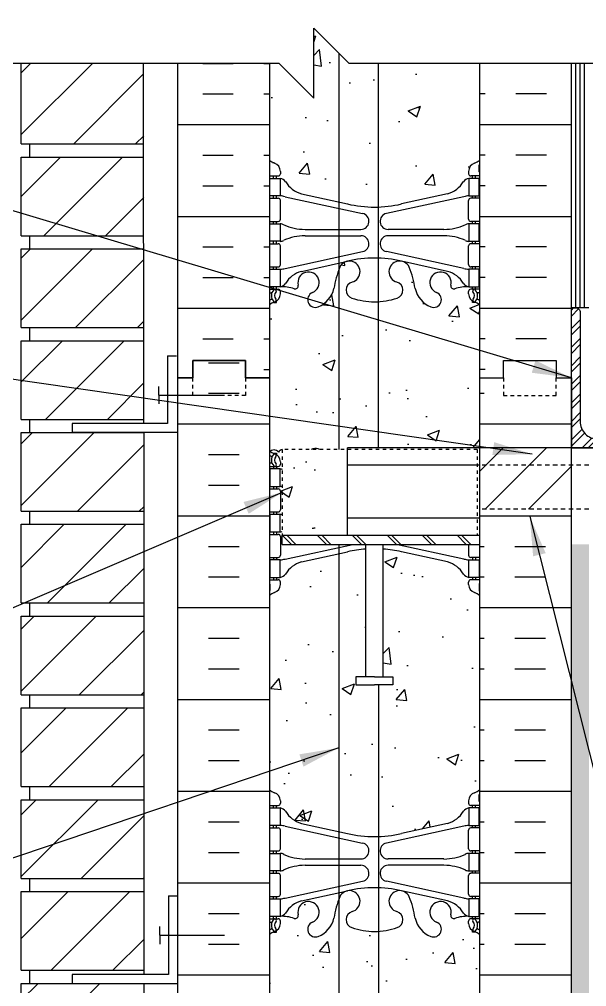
# Model space of a CAD drawing. Header units: inches. Extents: x 85 to 175, y 207.7 to 280.6.
# Drawn here: x 102.74 to 118.96, y 237.18 to 264.83 of the extents above; entities that cross this region are included whole.
import ezdxf

# ---------------------------------------------------------------- set-up
doc = ezdxf.new("R2010")
doc.units = ezdxf.units.IN
doc.header["$LTSCALE"] = 0.5
doc.header["$MEASUREMENT"] = 0
doc.linetypes.add('DASHED2', pattern=[0.375, 0.25, -0.125])
doc.linetypes.add('HIDDEN2', pattern=[0.1875, 0.125, -0.0625])
for name, color, linetype in [('HATCH', 12, 'Continuous'), ('line25', 2, 'Continuous'), ('LINE3', 3, 'Continuous'), ('LINE50', 5, 'Continuous'), ('LINE9', 9, 'Continuous'), ('TEXT', 4, 'Continuous'), ('Web_Edge', 9, 'Continuous')]:
    doc.layers.add(name, color=color, linetype=linetype)
doc.styles.add('DIM', font='romans.shx', dxfattribs={"width": 0.7})
doc.dimstyles.new('ext_12', dxfattribs={"dimscale": 12, "dimtxt": 0.09375, "dimasz": 0.09375, "dimexe": 0.09375, "dimexo": 0.0625, "dimgap": 0.0625, "dimtad": 1, "dimdec": 1, "dimzin": 3, "dimdsep": 46, "dimlunit": 4, "dimtxsty": 'DIM', "dimcen": 0.09, "dimdle": 0.09375, "dimclrt": 4, "dimadec": 0, "dimazin": 0, "dimtfac": 1, "dimtdec": 1, "dimtmove": 2, "dimatfit": 3, "dimfxl": 1, "dimfrac": 2, "dimtolj": 1, "dimtzin": 0, "dimarcsym": 0})

msp = doc.modelspace()

# ---------------------------------------------------------------- hatches: boundary and pattern name
at = {"layer": 'HATCH'}
h = msp.add_hatch(dxfattribs=at)
h.set_pattern_fill('ANSI31', color=256, scale=10, style=0)
h.set_pattern_definition([(45, (104.1332, 266.4127), (-0.883883, 0.883883), [])])
h.paths.add_polyline_path([(106.296, 266.78), (102.796, 266.78), (102.796, 266.085), (106.296, 266.085)])
h.paths.add_polyline_path([(106.296, 269.405), (102.796, 269.405), (102.796, 267.155), (106.296, 267.155)])
h.paths.add_polyline_path([(106.296, 272.03), (102.796, 272.03), (102.796, 269.78), (106.296, 269.78)])
h.paths.add_polyline_path([(106.296, 274.655), (102.796, 274.655), (102.796, 272.405), (106.296, 272.405)])
h.paths.add_polyline_path([(106.296, 277.28), (102.796, 277.28), (102.796, 275.03), (106.296, 275.03)])
h.paths.add_polyline_path([(106.299, 245.148), (102.796, 245.148), (102.796, 242.898), (106.299, 242.898)])
h.paths.add_polyline_path([(106.3, 247.773), (102.796, 247.773), (102.796, 245.523), (106.299, 245.523)])
h.paths.add_polyline_path([(106.3, 250.398), (102.796, 250.398), (102.796, 248.148), (106.3, 248.148)])
h.paths.add_polyline_path([(106.301, 253.023), (102.796, 253.023), (102.796, 250.773), (106.3, 250.773)])
h.paths.add_polyline_path([(106.3, 255.648), (102.796, 255.648), (102.796, 253.398), (106.301, 253.398)])
h.paths.add_polyline_path([(106.299, 258.273), (102.796, 258.273), (102.796, 256.023), (106.3, 256.023)])
h.paths.add_polyline_path([(106.298, 260.898), (102.796, 260.898), (102.796, 258.648), (106.299, 258.648)])
h.paths.add_polyline_path([(106.297, 263.585), (102.796, 263.585), (102.796, 261.273), (106.298, 261.273)])
h.paths.add_polyline_path([(106.296, 229.398), (102.796, 229.398), (102.796, 227.588), (106.296, 227.588)])
h.paths.add_polyline_path([(106.297, 232.023), (102.796, 232.023), (102.796, 229.773), (106.296, 229.773)])
h.paths.add_polyline_path([(106.297, 234.648), (102.796, 234.648), (102.796, 232.398), (106.297, 232.398)])
h.paths.add_polyline_path([(106.298, 237.273), (104.258, 237.273), (102.796, 237.273), (102.796, 235.023), (106.297, 235.023)])
h.paths.add_polyline_path([(106.298, 239.898), (102.796, 239.898), (102.796, 237.648), (106.298, 237.648)])
h.paths.add_polyline_path([(106.299, 242.523), (102.796, 242.523), (102.796, 240.273), (106.298, 240.273)])
h = msp.add_hatch(dxfattribs=at)
h.set_pattern_fill('AR-CONC', color=256, scale=0.5)
h.set_pattern_definition([(50, (0, 0), (3.5863, -0.31376), [0.375, -4.125]), (355, (0, 0), (-0.693757, 3.76096), [0.3, -3.3]), (100.4514, (0.299, -0.026), (2.892544, 3.4472), [0.3187, -3.50571]), (46.1842, (0, 1), (5.336207, -0.827596), [0.5625, -6.1875]), (96.6356, (0.4447, 0.931), (4.67331, 4.87059), [0.47805, -5.25857]), (351.1842, (0, 1), (4.67331, 4.87059), [0.45, -4.95]), (21, (0.5, 0.75), (2.984535, -2.013094), [0.375, -4.125]), (326, (0.5, 0.75), (1.216577, 3.62575), [0.3, -3.3]), (71.4514, (0.7487, 0.5822), (4.20111, 1.612656), [0.3187, -3.50571]), (37.5, (0, 0), (0.060799, 1.664469), [0, -3.26, 0, -3.35, 0, -3.3125]), (7.5, (0, 0), (1.315348, 1.972059), [0, -1.91, 0, -3.185, 0, -1.2625]), (327.5, (-1.115, 0), (2.669112, -0.1127744), [0, -1.25, 0, -3.9, 0, -5.175]), (317.5, (-1.615, 0), (2.91593, 0.500525), [0, -1.625, 0, -2.59, 0, -3.675])])
h.paths.add_polyline_path([(115.894, 230.366, 0.082415), (115.75, 230.445, -0.317837), (115.584, 230.681), (115.584, 230.748, -0.414214), (115.646, 230.811), (115.694, 230.811), (115.694, 230.881), (115.589, 230.881, -0.188973), (115.433, 230.976, 0.196323), (114.984, 231.322), (113.662, 231.613, 0.057795), (112.894, 231.702, 0.057795), (112.126, 231.613), (110.804, 231.322, 0.196323), (110.355, 230.976, -0.188973), (110.199, 230.881), (110.094, 230.881), (110.094, 230.811), (110.141, 230.811, -0.414214), (110.204, 230.748), (110.204, 230.681, -0.317837), (110.037, 230.445, 0.082415), (109.894, 230.366), (109.894, 227.588), (110.55, 227.588), (111.55, 228.588), (111.55, 227.588), (111.55, 226.588), (112.55, 227.588), (115.894, 227.588)])
h.paths.add_polyline_path([(115.894, 236.585), (115.894, 238.674, 0.064398), (115.784, 238.74), (115.694, 238.74), (115.694, 238.781, -0.249069), (115.584, 238.989), (115.584, 239.056, -0.414214), (115.646, 239.119), (115.694, 239.119), (115.694, 239.189), (115.589, 239.189, 0.10046), (115.195, 239.131, -0.601435), (115.075, 239.236, 2.182095), (114.665, 239.023, -1), (114.502, 238.615, -0.24438), (114.054, 239.136, 0.053157), (113.888, 239.75, 1.553132), (113.529, 239.325, -0.735593), (113.542, 238.867, -0.082755), (112.894, 238.759, -0.082755), (112.245, 238.867, -0.735593), (112.258, 239.325, 1.553132), (111.9, 239.75, 0.053157), (111.734, 239.136, -0.24438), (111.285, 238.615, -1), (111.122, 239.023, 2.182095), (110.712, 239.236, -0.601435), (110.592, 239.131, 0.10046), (110.199, 239.189), (110.094, 239.189), (110.094, 239.119), (110.141, 239.119, -0.414214), (110.204, 239.056), (110.204, 238.989, -0.249069), (110.094, 238.781), (110.094, 238.74), (110.004, 238.74, 0.064398), (109.894, 238.674), (109.894, 236.585), (109.894, 234.496, 0.064398), (110.004, 234.43), (110.094, 234.43), (110.094, 234.388, -0.249069), (110.204, 234.181), (110.204, 234.113, -0.414214), (110.141, 234.051), (110.094, 234.051), (110.094, 233.981), (110.199, 233.981, 0.10046), (110.592, 234.038, -0.601435), (110.712, 233.933, 2.182095), (111.122, 234.146, -1), (111.285, 234.555, -0.24438), (111.734, 234.034, 0.053157), (111.9, 233.42, 1.553132), (112.258, 233.844, -0.735593), (112.245, 234.302, -0.082755), (112.894, 234.41, -0.082755), (113.542, 234.302, -0.735593), (113.529, 233.844, 1.553132), (113.888, 233.42, 0.053157), (114.054, 234.034, -0.24438), (114.502, 234.555, -1), (114.665, 234.146, 2.182095), (115.075, 233.933, -0.601435), (115.195, 234.038, 0.10046), (115.589, 233.981), (115.694, 233.981), (115.694, 234.051), (115.646, 234.051, -0.414214), (115.584, 234.113), (115.584, 234.181, -0.249069), (115.694, 234.388), (115.694, 234.43), (115.784, 234.43, 0.064398), (115.894, 234.496)])
h.paths.add_polyline_path([(115.75, 242.724, 0.082415), (115.894, 242.803), (115.894, 248.366, 0.082415), (115.75, 248.445, -0.317837), (115.584, 248.681), (115.584, 248.748, -0.414214), (115.646, 248.811), (115.694, 248.811), (115.694, 248.881), (115.589, 248.881, -0.188973), (115.433, 248.976, 0.196323), (114.984, 249.322), (113.662, 249.613, 0.039111), (113.144, 249.692), (113.144, 246.033), (113.422, 246.033), (113.422, 245.806), (113.163, 245.806), (112.894, 245.806), (112.365, 245.806), (112.365, 246.033), (112.644, 246.033), (112.644, 249.692, 0.039111), (112.126, 249.613), (110.804, 249.322, 0.196323), (110.355, 248.976, -0.188973), (110.199, 248.881), (110.094, 248.881), (110.094, 248.811), (110.141, 248.811, -0.414214), (110.204, 248.748), (110.204, 248.681, -0.317837), (110.037, 248.445, 0.082415), (109.894, 248.366), (109.894, 242.803, 0.082415), (110.037, 242.724, -0.317837), (110.204, 242.489), (110.204, 242.421, -0.414214), (110.141, 242.359), (110.094, 242.359), (110.094, 242.289), (110.199, 242.289, -0.188973), (110.355, 242.194, 0.196323), (110.804, 241.848), (112.126, 241.557, 0.057795), (112.894, 241.468, 0.057795), (113.662, 241.557), (114.984, 241.848, 0.196323), (115.433, 242.194, -0.188973), (115.589, 242.289), (115.694, 242.289), (115.694, 242.359), (115.646, 242.359, -0.414214), (115.584, 242.421), (115.584, 242.489, -0.317837)])
h.paths.add_polyline_path([(115.894, 256.674, 0.064398), (115.784, 256.74), (115.694, 256.74), (115.694, 256.781, -0.249069), (115.584, 256.989), (115.584, 257.056, -0.414214), (115.646, 257.119), (115.694, 257.119), (115.694, 257.189), (115.589, 257.189, 0.10046), (115.195, 257.131, -0.601435), (115.075, 257.236, 2.182095), (114.665, 257.023, -1), (114.502, 256.615, -0.24438), (114.054, 257.136, 0.053157), (113.888, 257.75, 1.553132), (113.529, 257.325, -0.735593), (113.542, 256.867, -0.082755), (112.894, 256.759, -0.082755), (112.245, 256.867, -0.735593), (112.258, 257.325, 1.553132), (111.9, 257.75, 0.053157), (111.734, 257.136, -0.24438), (111.285, 256.615, -1), (111.122, 257.023, 2.182095), (110.712, 257.236, -0.601435), (110.592, 257.131, 0.10046), (110.199, 257.189), (110.094, 257.189), (110.094, 257.119), (110.141, 257.119, -0.414214), (110.204, 257.056), (110.204, 256.989, -0.249069), (110.094, 256.781), (110.094, 256.74), (110.004, 256.74, 0.064398), (109.894, 256.674), (109.894, 254.585), (109.894, 252.374, 0.035064), (109.968, 252.336, -0.068878), (110.004, 252.394, -1.01992), (110.074, 252.337, 0.373015), (110.079, 252.128, -1), (110.013, 252.067, -0.121969), (109.955, 252.172, -0.434164), (109.936, 252.151), (109.894, 252.151), (109.894, 251.411), (110.141, 251.411, -0.414214), (110.204, 251.348), (110.204, 250.813, -0.414214), (110.141, 250.751), (110.094, 250.751), (110.094, 250.681), (110.199, 250.681), (110.199, 250.181), (110.094, 250.181), (110.094, 250.111), (110.141, 250.111, -0.414214), (110.204, 250.048), (110.204, 249.513, -0.414214), (110.141, 249.451), (110.094, 249.451), (110.094, 249.381), (110.199, 249.381, 0.036537), (110.343, 249.405), (112.273, 249.825), (110.259, 249.825), (110.259, 250.085), (112.119, 250.085), (112.119, 252.537), (111.088, 252.537, -0.238221), (111.285, 252.555, -0.014555), (111.325, 252.537), (112.119, 252.537), (112.119, 252.585), (115.894, 252.585)])
h.paths.add_polyline_path([(110.004, 252.43), (110.094, 252.43), (110.094, 252.388, 0.063723), (110.037, 252.417, -0.017922)], flags=16)
h.paths.add_polyline_path([(110.199, 251.981), (110.199, 251.481), (109.899, 251.481), (109.899, 251.981)], flags=16)
h.paths.add_polyline_path([(115.894, 263.585), (112.157, 263.585), (111.157, 264.585), (111.157, 262.585), (110.157, 263.585), (109.894, 263.585), (109.894, 260.803, 0.082415), (110.037, 260.724, -0.317837), (110.204, 260.489), (110.204, 260.421, -0.414214), (110.141, 260.359), (110.094, 260.359), (110.094, 260.289), (110.199, 260.289, -0.188973), (110.355, 260.194, 0.196323), (110.804, 259.848), (112.126, 259.557, 0.057795), (112.894, 259.468, 0.057795), (113.662, 259.557), (114.984, 259.848, 0.196323), (115.433, 260.194, -0.188973), (115.589, 260.289), (115.694, 260.289), (115.694, 260.359), (115.646, 260.359, -0.414214), (115.584, 260.421), (115.584, 260.489, -0.317837), (115.75, 260.724, 0.082415), (115.894, 260.803)])
h.paths.add_polyline_path([(115.894, 269.234, 0.082415), (115.75, 269.313, -0.317837), (115.584, 269.549), (115.584, 269.616, -0.414214), (115.646, 269.679), (115.694, 269.679), (115.694, 269.749), (115.589, 269.749, -0.188973), (115.433, 269.844, 0.196323), (114.984, 270.19), (113.662, 270.481, 0.057795), (112.894, 270.57, 0.057795), (112.126, 270.481), (110.804, 270.19, 0.196323), (110.355, 269.844, -0.188973), (110.199, 269.749), (110.094, 269.749), (110.094, 269.679), (110.141, 269.679, -0.414214), (110.204, 269.616), (110.204, 269.549, -0.317837), (110.037, 269.313, 0.082415), (109.894, 269.234), (109.894, 266.085), (110.157, 266.085), (111.157, 265.085), (111.157, 267.085), (112.157, 266.085), (115.894, 266.085)])
h.paths.add_polyline_path([(114.502, 273.423, -1), (114.665, 273.014, 2.182095), (115.075, 272.801, -0.601435), (115.195, 272.906, 0.10046), (115.589, 272.849), (115.694, 272.849), (115.694, 272.919), (115.646, 272.919, -0.414214), (115.584, 272.981), (115.584, 273.049, -0.249069), (115.694, 273.256), (115.694, 273.298), (115.784, 273.298, 0.064398), (115.894, 273.364), (115.894, 274.068, 0.336749), (115.232, 273.963, 0.520567), (114.845, 273.963, 0.520567), (114.345, 273.963, 0.520567), (113.499, 273.963, 0.520567), (113.216, 273.963, 0.520567), (112.322, 273.963, 0.520567), (111.582, 273.963, 0.520567), (110.889, 273.963, 0.520567), (110.669, 273.963, 0.321585), (109.894, 273.988), (109.894, 273.364, 0.064398), (110.004, 273.298), (110.094, 273.298), (110.094, 273.256, -0.249069), (110.204, 273.049), (110.204, 272.981, -0.414214), (110.141, 272.919), (110.094, 272.919), (110.094, 272.849), (110.199, 272.849, 0.10046), (110.592, 272.906, -0.601435), (110.712, 272.801, 2.182095), (111.122, 273.014, -1), (111.285, 273.423, -0.24438), (111.734, 272.902, 0.053157), (111.9, 272.288, 1.553132), (112.258, 272.712, -0.735593), (112.245, 273.17, -0.082755), (112.894, 273.278, -0.082755), (113.542, 273.17, -0.735593), (113.529, 272.712, 1.553132), (113.888, 272.288, 0.053157), (114.054, 272.902, -0.24438)])
h = msp.add_hatch(dxfattribs=at)
h.set_pattern_fill('INSUL', color=256, scale=7, style=0)
h.set_pattern_definition([(0, (-2816.268, -142.4247), (0, 2.625), []), (0, (-2816.268, -141.5497), (0, 2.625), [0.875, -0.875]), (0, (-2816.268, -140.6747), (0, 2.625), [0.875, -0.875])])
h.paths.add_polyline_path([(109.894, 263.585), (107.269, 263.585), (107.269, 254.585), (107.706, 254.585), (107.706, 255.085), (109.206, 255.085), (109.206, 254.585), (109.894, 254.585)])
h = msp.add_hatch(dxfattribs=at)
h.set_pattern_fill('INSUL', color=256, scale=7, style=0)
h.set_pattern_definition([(180, (3042.0552, -142.4247), (0, 2.625), []), (180, (3042.0552, -141.5497), (0, 2.625), [0.875, -0.875]), (180, (3042.0552, -140.6747), (0, 2.625), [0.875, -0.875])])
h.paths.add_polyline_path([(118.519, 263.585), (115.894, 263.585), (115.894, 254.585), (116.581, 254.585), (116.581, 255.085), (118.081, 255.085), (118.081, 254.585), (118.519, 254.585)])
h = msp.add_hatch(dxfattribs=at)
h.set_pattern_fill('ANSI32', color=256, style=0)
h.set_pattern_definition([(45, (-0.5, -2.50325), (-0.26516504, 0.26516504), []), (45, (-0.32322, -2.50325), (-0.26516504, 0.26516504), [])])
h.paths.add_polyline_path([(118.769, 253.335), (118.769, 256.46, 0.414214), (118.644, 256.585), (118.519, 256.585), (118.519, 252.585), (122.019, 252.585), (122.019, 252.71), (121.519, 252.835), (119.269, 252.835, -0.414214)])
h = msp.add_hatch(dxfattribs=at)
h.set_pattern_fill('INSUL', color=256, scale=7, style=0)
h.set_pattern_definition([(0, (116.9014, 253.266), (0, 2.625), []), (0, (116.9014, 254.141), (0, 2.625), [0.875, -0.875]), (0, (116.9014, 255.016), (0, 2.625), [0.875, -0.875])])
h.paths.add_polyline_path([(118.519, 254.585), (118.081, 254.585), (118.081, 254.085), (116.581, 254.085), (116.581, 254.585), (115.894, 254.585), (115.894, 252.585), (118.519, 252.585)])
h.paths.add_polyline_path([(118.519, 250.835), (115.894, 250.835), (115.894, 248.674, -0.268005), (115.884, 248.691), (115.884, 248.505), (115.884, 248.505, 0.267556), (115.894, 248.488), (115.894, 242.647, -0.268005), (115.884, 242.665), (115.884, 242.479), (115.884, 242.479, 0.267096), (115.894, 242.461), (115.894, 236.585), (116.581, 236.585), (116.581, 237.085), (118.081, 237.085), (118.081, 236.585), (118.519, 236.585)])
h.paths.add_polyline_path([(107.269, 236.585), (107.706, 236.585), (107.706, 237.085), (109.206, 237.085), (109.206, 236.585), (109.894, 236.585), (109.894, 254.585), (109.206, 254.585), (109.206, 255.085), (107.706, 255.085), (107.706, 254.585), (107.269, 254.585)])
h = msp.add_hatch(dxfattribs=at)
h.set_pattern_fill('ANSI31', color=256, scale=7, style=0)
h.set_pattern_definition([(45, (38.7863, 57.2428), (-0.6187184, 0.6187184), [])])
h.paths.add_polyline_path([(118.519, 252.085), (115.894, 252.085), (115.894, 250.835), (118.519, 250.835)])
h.paths.add_polyline_path([(118.519, 252.585), (116.019, 252.585), (115.894, 252.585), (115.894, 252.085), (118.519, 252.085)])
h = msp.add_hatch(dxfattribs=at)
h.set_pattern_fill('AR-SAND', color=256, scale=0.25, style=0)
h.set_pattern_definition([(37.5, (-56.48685, -11.86526), (-0.01574834, 0.48170594), [0, -0.38, 0, -0.425, 0, -0.40625]), (7.5, (-56.48685, -11.86526), (0.4424442, 0.7055365), [0, -0.205, 0, -0.3425, 0, -0.13125]), (327.5, (-56.79435, -11.86526), (0.77853547, 0.00141476), [0, -0.125, 0, -0.45, 0, -0.5875]), (317.5, (-56.79435, -11.86526), (0.7515317, 0.2194189), [0, -0.0625, 0, -0.295, 0, -0.3375])])
h.paths.add_polyline_path([(119.019, 249.825), (118.519, 249.825), (118.519, 236.526), (118.519, 227.526), (119.019, 227.526)])

# ---------------------------------------------------------------- linework, layer by layer
for p, q in [((118.644, 256.585), (118.644, 263.585)), ((118.769, 256.585), (118.769, 263.585)), ((118.894, 256.585), (118.894, 263.585)), ((110.259, 250.085), (110.518, 249.825)), ((110.384, 250.085), (110.643, 249.825)), ((111.259, 250.085), (111.518, 249.825)), ((111.384, 250.085), (111.643, 249.825)), ((112.259, 250.085), (112.518, 249.825)), ((112.384, 250.085), (112.643, 249.825)), ((113.259, 250.085), (113.518, 249.825)), ((113.384, 250.085), (113.643, 249.825)), ((114.259, 250.085), (114.518, 249.825)), ((114.384, 250.085), (114.643, 249.825)), ((115.259, 250.085), (115.518, 249.825)), ((115.384, 250.085), (115.643, 249.825))]:
    msp.add_line(p, q, dxfattribs=at)
at = {"layer": 'HATCH', "linetype": 'HIDDEN2'}
for p, q in [((110.259, 252.537), (110.259, 250.085)), ((115.831, 252.537), (110.259, 252.537)), ((115.831, 252.537), (115.831, 250.085))]:
    msp.add_line(p, q, dxfattribs=at)
at = {"layer": 'HATCH', "linetype": 'HIDDEN2', "ltscale": 2}
for p, q in [((119.019, 252.085), (115.894, 252.085)), ((119.019, 250.835), (115.894, 250.835))]:
    msp.add_line(p, q, dxfattribs=at)
at = {"layer": 'HATCH'}
msp.add_lwpolyline([(110.259, 252.537, 0.182463), (110.151, 252.464, 0.480133), (109.894, 252.464)], format="xyb", dxfattribs=at)
at = {"layer": 'line25'}
for p, q in [((102.796, 261.273), (102.796, 263.585)), ((106.301, 253.278), (106.297, 263.585)), ((109.894, 263.585), (109.894, 254.585)), ((115.894, 263.585), (115.894, 252.585)), ((102.796, 261.273), (106.296, 261.273)), ((103.046, 260.898), (103.046, 261.273)), ((103.046, 260.898), (103.046, 261.273)), ((102.796, 258.648), (102.796, 260.898)), ((102.796, 260.898), (106.296, 260.898)), ((102.796, 258.648), (106.296, 258.648)), ((103.046, 258.273), (103.046, 258.648)), ((103.046, 258.273), (103.046, 258.648)), ((102.796, 256.023), (102.796, 258.273)), ((102.796, 258.273), (106.296, 258.273)), ((119.019, 256.585), (118.519, 256.585)), ((102.796, 256.023), (106.296, 256.023)), ((103.046, 255.648), (103.046, 256.023)), ((103.046, 255.648), (103.046, 256.023)), ((102.796, 253.398), (102.796, 255.648)), ((102.796, 255.648), (106.296, 255.648)), ((109.894, 254.585), (109.894, 236.585)), ((102.796, 253.398), (106.301, 253.398)), ((103.046, 253.023), (103.046, 253.398)), ((103.046, 253.023), (103.046, 253.398)), ((102.796, 250.773), (102.796, 253.023)), ((102.796, 253.023), (106.301, 253.023)), ((106.301, 253.028), (106.298, 237.523)), ((112.119, 250.085), (112.119, 252.585)), ((115.894, 252.585), (115.894, 236.585)), ((118.519, 252.585), (137.159, 252.585)), ((115.894, 252.085), (112.119, 252.085)), ((102.796, 250.773), (106.3, 250.773)), ((103.046, 250.398), (103.046, 250.773)), ((103.046, 250.398), (103.046, 250.773)), ((112.119, 250.585), (115.894, 250.585)), ((102.796, 248.148), (102.796, 250.398)), ((102.796, 250.398), (106.3, 250.398)), ((110.259, 250.085), (115.894, 250.085)), ((110.259, 249.825), (110.259, 250.085)), ((110.259, 249.825), (115.894, 249.825)), ((112.644, 246.033), (112.644, 249.825)), ((113.144, 246.033), (113.144, 249.825)), ((102.796, 248.148), (106.3, 248.148)), ((103.046, 247.773), (103.046, 248.148)), ((103.046, 247.773), (103.046, 248.148)), ((102.796, 245.523), (102.796, 247.773)), ((102.796, 247.773), (106.3, 247.773)), ((102.796, 245.523), (106.299, 245.523)), ((103.046, 245.148), (103.046, 245.523)), ((103.046, 245.148), (103.046, 245.523)), ((102.796, 242.898), (102.796, 245.148)), ((102.796, 245.148), (106.299, 245.148)), ((102.796, 242.898), (106.299, 242.898)), ((103.046, 242.523), (103.046, 242.898)), ((103.046, 242.523), (103.046, 242.898)), ((102.796, 240.273), (102.796, 242.523)), ((102.796, 242.523), (106.299, 242.523)), ((102.796, 240.273), (106.298, 240.273)), ((103.046, 239.898), (103.046, 240.273)), ((103.046, 239.898), (103.046, 240.273)), ((102.796, 237.648), (102.796, 239.898)), ((102.796, 239.898), (106.298, 239.898)), ((102.796, 237.648), (106.298, 237.648)), ((103.046, 237.273), (103.046, 237.648)), ((103.046, 237.273), (103.046, 237.648)), ((102.796, 235.023), (102.796, 237.273)), ((102.796, 237.273), (106.296, 237.273)), ((106.298, 237.273), (106.296, 227.588))]:
    msp.add_line(p, q, dxfattribs=at)
for points in [[(118.519, 252.585), (112.119, 252.585)], [(112.894, 246.033), (112.365, 246.033), (112.365, 245.806), (112.894, 245.806)], [(112.894, 246.033), (113.422, 246.033), (113.422, 245.806), (113.163, 245.806)], [(113.163, 245.806), (112.894, 245.806)]]:
    msp.add_lwpolyline(points, dxfattribs=at)
at = {"layer": 'LINE3'}
for p, q in [((111.871, 263.872), (111.871, 252.537)), ((112.994, 263.585), (112.994, 252.585)), ((111.871, 249.825), (111.871, 229.338)), ((113.01, 245.806), (113.01, 227.588))]:
    msp.add_line(p, q, dxfattribs=at)
at = {"layer": 'LINE50'}
for p, q in [((107.269, 254.585), (107.269, 263.585)), ((107.269, 236.585), (107.269, 254.585)), ((118.519, 254.585), (118.519, 252.585)), ((118.519, 236.526), (118.519, 252.585))]:
    msp.add_line(p, q, dxfattribs=at)
for points in [[(115.894, 254.585), (116.581, 254.585), (116.581, 255.085), (118.081, 255.085), (118.081, 254.585), (118.519, 254.585), (118.519, 263.585)], [(109.894, 254.585), (109.206, 254.585), (109.206, 255.085), (107.706, 255.085), (107.706, 254.585), (107.269, 254.585)], [(107.269, 254.585), (107.706, 254.585), (107.706, 255.085), (109.206, 255.085), (109.206, 254.585), (109.894, 254.585)]]:
    msp.add_lwpolyline(points, dxfattribs=at)
at = {"layer": 'LINE9'}
for p, q in [((111.157, 262.585), (111.157, 264.585)), ((112.157, 263.585), (111.157, 264.585)), ((101.796, 263.585), (110.157, 263.585)), ((110.157, 263.585), (111.157, 262.585)), ((112.157, 263.585), (120.519, 263.585)), ((106.981, 255.215), (106.981, 253.278)), ((106.981, 255.215), (107.231, 255.215)), ((106.731, 254.09), (106.731, 254.34)), ((106.731, 254.09), (108.576, 254.09)), ((106.731, 254.09), (106.731, 253.84)), ((106.981, 253.278), (104.258, 253.278)), ((104.258, 253.278), (104.258, 253.028)), ((104.258, 253.028), (107.258, 253.028)), ((107.008, 239.773), (107.008, 237.523)), ((107.008, 239.773), (107.258, 239.773)), ((106.758, 238.648), (106.758, 238.898)), ((106.758, 238.648), (108.604, 238.648)), ((106.758, 238.648), (106.758, 238.398)), ((107.008, 237.523), (104.258, 237.523)), ((104.258, 237.523), (104.258, 237.273)), ((104.258, 237.273), (107.258, 237.273))]:
    msp.add_line(p, q, dxfattribs=at)
msp.add_lwpolyline([(122.019, 252.585), (118.519, 252.585), (118.519, 256.585), (118.644, 256.585, -0.414214), (118.769, 256.46), (118.769, 253.335, 0.414214), (119.269, 252.835), (121.519, 252.835), (122.019, 252.71)], format="xyb", close=True, dxfattribs=at)
at = {"layer": 'LINE9', "linetype": 'DASHED2', "ltscale": 0.15}
for points in [[(109.206, 254.585), (109.206, 254.585), (109.206, 254.085), (107.706, 254.085), (107.706, 254.585), (107.706, 254.585)], [(109.206, 254.585), (109.206, 254.585), (109.206, 254.085), (107.706, 254.085), (107.706, 254.585), (107.706, 254.585)], [(116.581, 254.585), (116.581, 254.585), (116.581, 254.085), (118.081, 254.085), (118.081, 254.585), (118.081, 254.585)]]:
    msp.add_lwpolyline(points, dxfattribs=at)
at = {"layer": 'Web_Edge'}
for p, q in [((109.904, 260.479), (109.904, 260.665)), ((115.884, 260.479), (115.884, 260.665)), ((109.894, 260.359), (110.141, 260.359)), ((110.004, 260.289), (110.004, 260.359)), ((110.094, 260.289), (110.094, 260.359)), ((110.204, 260.489), (110.204, 260.421)), ((115.584, 260.489), (115.584, 260.421)), ((115.894, 260.359), (115.646, 260.359)), ((115.694, 260.289), (115.694, 260.359)), ((115.784, 260.289), (115.784, 260.359)), ((109.894, 259.719), (110.141, 259.719)), ((110.004, 259.719), (110.004, 259.789)), ((110.094, 259.719), (110.094, 259.789)), ((110.343, 259.765), (112.554, 259.283)), ((110.804, 259.848), (112.126, 259.557)), ((115.445, 259.765), (113.233, 259.283)), ((114.984, 259.848), (113.662, 259.557)), ((115.894, 259.719), (115.646, 259.719)), ((115.694, 259.719), (115.694, 259.789)), ((115.784, 259.719), (115.784, 259.789)), ((110.204, 259.121), (110.204, 259.656)), ((115.584, 259.121), (115.584, 259.656)), ((109.894, 259.059), (110.141, 259.059)), ((110.004, 258.989), (110.004, 259.059)), ((110.094, 258.989), (110.094, 259.059)), ((115.894, 259.059), (115.646, 259.059)), ((115.694, 258.989), (115.694, 259.059)), ((115.784, 258.989), (115.784, 259.059)), ((110.908, 258.829), (112.505, 258.829)), ((110.908, 258.649), (112.505, 258.649)), ((114.879, 258.829), (113.283, 258.829)), ((114.879, 258.649), (113.283, 258.649)), ((109.894, 258.419), (110.141, 258.419)), ((110.004, 258.419), (110.004, 258.489)), ((110.094, 258.419), (110.094, 258.489)), ((110.204, 257.821), (110.204, 258.356)), ((115.584, 257.821), (115.584, 258.356)), ((115.894, 258.419), (115.646, 258.419)), ((115.694, 258.419), (115.694, 258.489)), ((115.784, 258.419), (115.784, 258.489)), ((110.343, 257.712), (112.554, 258.194)), ((115.445, 257.712), (113.233, 258.194)), ((109.894, 257.759), (110.141, 257.759)), ((110.004, 257.689), (110.004, 257.759)), ((110.094, 257.689), (110.094, 257.759)), ((110.804, 257.63), (112.126, 257.92)), ((114.984, 257.63), (113.662, 257.92)), ((115.894, 257.759), (115.646, 257.759)), ((115.694, 257.689), (115.694, 257.759)), ((115.784, 257.689), (115.784, 257.759)), ((109.894, 257.119), (110.141, 257.119)), ((109.894, 257.019), (109.936, 257.019)), ((110.004, 257.119), (110.004, 257.189)), ((110.094, 257.119), (110.094, 257.189)), ((110.204, 256.989), (110.204, 257.056)), ((115.584, 256.989), (115.584, 257.056)), ((115.894, 257.119), (115.646, 257.119)), ((115.694, 257.119), (115.694, 257.189)), ((115.784, 257.119), (115.784, 257.189)), ((115.894, 257.019), (115.852, 257.019)), ((110.004, 256.74), (110.094, 256.74)), ((110.094, 256.74), (110.094, 256.781)), ((115.694, 256.74), (115.694, 256.781)), ((115.784, 256.74), (115.694, 256.74)), ((110.004, 252.43), (110.094, 252.43)), ((110.094, 252.43), (110.094, 252.388)), ((109.894, 252.151), (109.936, 252.151)), ((109.894, 252.051), (110.141, 252.051)), ((110.004, 252.051), (110.004, 251.981)), ((110.094, 252.051), (110.094, 251.981)), ((110.204, 252.181), (110.204, 252.113)), ((109.894, 251.411), (110.141, 251.411)), ((110.004, 251.481), (110.004, 251.411)), ((110.094, 251.481), (110.094, 251.411)), ((110.204, 251.348), (110.204, 250.813)), ((109.894, 250.751), (110.141, 250.751)), ((110.004, 250.751), (110.004, 250.681)), ((110.094, 250.751), (110.094, 250.681)), ((109.894, 250.111), (110.141, 250.111)), ((110.004, 250.181), (110.004, 250.111)), ((110.094, 250.181), (110.094, 250.111)), ((110.204, 250.048), (110.204, 249.513)), ((110.343, 249.405), (112.273, 249.825)), ((115.445, 249.405), (113.515, 249.825)), ((115.584, 249.825), (115.584, 249.513)), ((110.804, 249.322), (112.126, 249.613)), ((114.984, 249.322), (113.662, 249.613)), ((109.894, 249.451), (110.141, 249.451)), ((110.004, 249.451), (110.004, 249.381)), ((110.094, 249.451), (110.094, 249.381)), ((115.894, 249.451), (115.646, 249.451)), ((115.694, 249.451), (115.694, 249.381)), ((115.784, 249.451), (115.784, 249.381)), ((109.894, 248.811), (110.141, 248.811)), ((109.904, 248.691), (109.904, 248.505)), ((110.004, 248.881), (110.004, 248.811)), ((110.094, 248.881), (110.094, 248.811)), ((110.204, 248.681), (110.204, 248.748)), ((115.584, 248.681), (115.584, 248.748)), ((115.894, 248.811), (115.646, 248.811)), ((115.694, 248.881), (115.694, 248.811)), ((115.784, 248.881), (115.784, 248.811)), ((115.884, 248.691), (115.884, 248.505)), ((109.904, 242.479), (109.904, 242.665)), ((115.884, 242.479), (115.884, 242.665)), ((109.894, 242.359), (110.141, 242.359)), ((110.004, 242.289), (110.004, 242.359)), ((110.094, 242.289), (110.094, 242.359)), ((110.204, 242.489), (110.204, 242.421)), ((115.584, 242.489), (115.584, 242.421)), ((115.894, 242.359), (115.646, 242.359)), ((115.694, 242.289), (115.694, 242.359)), ((115.784, 242.289), (115.784, 242.359)), ((109.894, 241.719), (110.141, 241.719)), ((110.004, 241.719), (110.004, 241.789)), ((110.094, 241.719), (110.094, 241.789)), ((110.343, 241.765), (112.554, 241.283)), ((110.804, 241.848), (112.126, 241.557)), ((115.445, 241.765), (113.233, 241.283)), ((114.984, 241.848), (113.662, 241.557)), ((115.894, 241.719), (115.646, 241.719)), ((115.694, 241.719), (115.694, 241.789)), ((115.784, 241.719), (115.784, 241.789)), ((110.204, 241.121), (110.204, 241.656)), ((115.584, 241.121), (115.584, 241.656)), ((109.894, 241.059), (110.141, 241.059)), ((110.004, 240.989), (110.004, 241.059)), ((110.094, 240.989), (110.094, 241.059)), ((115.894, 241.059), (115.646, 241.059)), ((115.694, 240.989), (115.694, 241.059)), ((115.784, 240.989), (115.784, 241.059)), ((110.908, 240.829), (112.505, 240.829)), ((110.908, 240.649), (112.505, 240.649)), ((114.879, 240.829), (113.283, 240.829)), ((114.879, 240.649), (113.283, 240.649)), ((109.894, 240.419), (110.141, 240.419)), ((110.004, 240.419), (110.004, 240.489)), ((110.094, 240.419), (110.094, 240.489)), ((110.204, 239.821), (110.204, 240.356)), ((115.584, 239.821), (115.584, 240.356)), ((115.894, 240.419), (115.646, 240.419)), ((115.694, 240.419), (115.694, 240.489)), ((115.784, 240.419), (115.784, 240.489)), ((110.343, 239.712), (112.554, 240.194)), ((115.445, 239.712), (113.233, 240.194)), ((110.804, 239.63), (112.126, 239.92)), ((114.984, 239.63), (113.662, 239.92)), ((109.894, 239.759), (110.141, 239.759)), ((110.004, 239.689), (110.004, 239.759)), ((110.094, 239.689), (110.094, 239.759)), ((115.894, 239.759), (115.646, 239.759)), ((115.694, 239.689), (115.694, 239.759)), ((115.784, 239.689), (115.784, 239.759)), ((109.894, 239.119), (110.141, 239.119)), ((109.894, 239.019), (109.936, 239.019)), ((110.004, 239.119), (110.004, 239.189)), ((110.094, 239.119), (110.094, 239.189)), ((110.204, 238.989), (110.204, 239.056)), ((115.584, 238.989), (115.584, 239.056)), ((115.894, 239.119), (115.646, 239.119)), ((115.694, 239.119), (115.694, 239.189)), ((115.784, 239.119), (115.784, 239.189)), ((115.894, 239.019), (115.852, 239.019)), ((110.004, 238.74), (110.094, 238.74)), ((110.094, 238.74), (110.094, 238.781)), ((115.694, 238.74), (115.694, 238.781)), ((115.784, 238.74), (115.694, 238.74))]:
    msp.add_line(p, q, dxfattribs=at)
for points in [[(109.899, 260.289), (110.199, 260.289), (110.199, 259.789), (109.899, 259.789)], [(115.889, 260.289), (115.589, 260.289), (115.589, 259.789), (115.889, 259.789)], [(109.899, 258.989), (110.199, 258.989), (110.199, 258.489), (109.899, 258.489)], [(115.889, 258.989), (115.589, 258.989), (115.589, 258.489), (115.889, 258.489)], [(109.899, 257.689), (110.199, 257.689), (110.199, 257.189), (109.899, 257.189)], [(115.889, 257.689), (115.589, 257.689), (115.589, 257.189), (115.889, 257.189)], [(109.899, 251.481), (110.199, 251.481), (110.199, 251.981), (109.899, 251.981)], [(109.899, 250.181), (110.199, 250.181), (110.199, 250.681), (109.899, 250.681)], [(109.899, 248.881), (110.199, 248.881), (110.199, 249.381), (109.899, 249.381)], [(115.889, 248.881), (115.589, 248.881), (115.589, 249.381), (115.889, 249.381)], [(109.899, 242.289), (110.199, 242.289), (110.199, 241.789), (109.899, 241.789)], [(115.889, 242.289), (115.589, 242.289), (115.589, 241.789), (115.889, 241.789)], [(109.899, 240.989), (110.199, 240.989), (110.199, 240.489), (109.899, 240.489)], [(115.889, 240.989), (115.589, 240.989), (115.589, 240.489), (115.889, 240.489)], [(109.899, 239.689), (110.199, 239.689), (110.199, 239.189), (109.899, 239.189)], [(115.889, 239.689), (115.589, 239.689), (115.589, 239.189), (115.889, 239.189)]]:
    msp.add_lwpolyline(points, close=True, dxfattribs=at)
for centre, radius, start, end in [((110.204, 261.196), 0.5, 231.6833, 250.5288), ((115.584, 261.196), 0.5, 289.4712, 308.3167), ((110.204, 261.196), 0.6, 238.8907, 238.927), ((109.884, 260.665), 0.02, 360, 58.927), ((109.954, 260.489), 0.25, 0, 70.5288), ((115.834, 260.489), 0.25, 109.4712, 180), ((115.904, 260.665), 0.02, 121.073, 180), ((115.584, 261.196), 0.6, 301.073, 301.1093), ((109.884, 260.479), 0.02, 299.988, 360), ((110.141, 260.421), 0.0625, 270, 0), ((110.156, 260.042), 0.25, 37.2777, 80.0823), ((115.632, 260.042), 0.25, 99.9177, 142.7223), ((115.646, 260.421), 0.0625, 180, 270), ((115.904, 260.479), 0.02, 180, 240.012), ((111.003, 260.571), 0.75, 210.155, 254.5838), ((114.784, 260.571), 0.75, 285.4162, 329.845), ((110.141, 259.656), 0.0625, 0, 90), ((110.108, 258.793), 1, 76.4291, 84.7991), ((115.679, 258.793), 1, 95.2009, 103.5709), ((115.646, 259.656), 0.0625, 90, 180), ((112.894, 262.824), 3.356, 256.7692, 270), ((112.894, 262.824), 3.356, 270, 283.2308), ((112.505, 259.059), 0.23, 270, 77.6055), ((113.283, 259.059), 0.23, 102.3945, 270), ((110.141, 259.121), 0.0625, 270, 0), ((110.195, 258.77), 0.219, 60.4937, 88.92), ((110.195, 258.77), 0.219, 60.4937, 88.92), ((110.939, 260.428), 1.6, 246.5673, 268.9203), ((110.939, 260.428), 1.6, 246.5673, 268.9203), ((114.849, 260.428), 1.6, 271.0797, 293.4327), ((114.849, 260.428), 1.6, 271.0797, 293.4327), ((115.593, 258.77), 0.219, 91.08, 119.5063), ((115.593, 258.77), 0.219, 91.08, 119.5063), ((115.646, 259.121), 0.0625, 180, 270), ((110.939, 257.049), 1.6, 91.0797, 113.4327), ((112.505, 258.419), 0.23, 282.3945, 90), ((113.283, 258.419), 0.23, 90, 257.6055), ((114.849, 257.049), 1.6, 66.5673, 88.9203), ((110.141, 258.356), 0.0625, 0, 90), ((110.195, 258.707), 0.219, 271.08, 299.5063), ((115.593, 258.707), 0.219, 240.4937, 268.92), ((115.646, 258.356), 0.0625, 90, 180), ((110.141, 257.821), 0.0625, 270, 0), ((112.175, 257.619), 0.305, 285.7253, 154.6218), ((112.894, 254.653), 3.356, 90, 103.2308), ((112.894, 254.653), 3.356, 76.7692, 90), ((113.612, 257.619), 0.305, 25.3782, 254.2747), ((115.646, 257.821), 0.0625, 180, 270), ((110.108, 258.685), 1, 275.2009, 283.5709), ((111.003, 256.907), 0.75, 105.4162, 149.845), ((111.009, 257.307), 0.305, 291.8037, 193.3205), ((114.697, 256.665), 3, 158.8016, 170.9727), ((111.091, 256.665), 3, 9.0273, 21.1984), ((114.779, 257.307), 0.305, 346.6795, 248.1963), ((114.784, 256.907), 0.75, 30.155, 74.5838), ((115.679, 258.685), 1, 256.4291, 264.7991), ((110.156, 257.435), 0.25, 279.9177, 322.7223), ((110.624, 257.216), 0.09, 251.1349, 13.3205), ((112.323, 257.094), 0.24, 105.7253, 251.077), ((113.464, 257.094), 0.24, 288.923, 74.2747), ((115.163, 257.216), 0.09, 166.6795, 288.8651), ((115.632, 257.435), 0.25, 217.2777, 260.0823), ((109.936, 256.999), 0.02, 345.8459, 90), ((110.197, 256.934), 0.25, 137.5391, 219.8855), ((110.046, 257.072), 0.045, 317.5391, 137.5391), ((110.197, 256.934), 0.16, 137.5391, 219.9999), ((109.954, 256.989), 0.25, 289.4712, 360), ((110.141, 257.056), 0.0625, 360, 90), ((110.255, 256.19), 1, 70.0933, 93.2121), ((111.204, 256.819), 0.22, 111.8037, 291.8037), ((111.009, 257.307), 0.745, 291.8037, 346.7348), ((114.779, 257.307), 0.745, 193.2652, 248.1963), ((114.584, 256.819), 0.22, 248.1963, 68.1963), ((115.533, 256.19), 1, 86.7879, 109.9067), ((115.646, 257.056), 0.0625, 90, 180), ((115.834, 256.989), 0.25, 180, 250.5288), ((115.741, 257.072), 0.045, 42.4609, 222.4609), ((115.59, 256.934), 0.16, 320.0001, 42.4609), ((115.59, 256.934), 0.25, 320.1145, 42.4609), ((115.852, 256.999), 0.02, 90, 194.1541), ((110.204, 256.282), 0.6, 114.9252, 121.1093), ((110.204, 256.282), 0.5, 109.4712, 128.3167), ((109.942, 256.844), 0.02, 294.9252, 19.2084), ((110.04, 256.803), 0.045, 218.552, 40.8121), ((112.894, 258.759), 2, 251.077, 270), ((112.894, 258.759), 2, 270, 288.923), ((115.748, 256.803), 0.045, 139.1879, 321.448), ((115.584, 256.282), 0.5, 51.6833, 70.5288), ((115.845, 256.844), 0.02, 160.7916, 245.0748), ((115.584, 256.282), 0.6, 58.8907, 65.0748), ((111.204, 252.35), 0.22, 68.1963, 121.7936), ((111.009, 251.863), 0.745, 64.8607, 68.1963), ((110.204, 252.888), 0.5, 231.6833, 250.5288), ((110.204, 252.888), 0.6, 238.8907, 245.0748), ((110.197, 252.236), 0.25, 140.1145, 222.4609), ((109.942, 252.326), 0.02, 340.7916, 65.0748), ((110.04, 252.366), 0.045, 319.1879, 141.448), ((109.954, 252.181), 0.25, 0, 70.5288), ((110.197, 252.236), 0.16, 140.0001, 222.4609), ((109.936, 252.171), 0.02, 270, 14.1541), ((110.046, 252.097), 0.045, 222.4609, 42.4609), ((110.141, 252.113), 0.0625, 270, 0), ((110.156, 251.735), 0.25, 65.6676, 80.0823), ((110.255, 252.979), 1, 266.7879, 270.2244), ((110.141, 251.348), 0.0625, 0, 90), ((110.108, 250.485), 1, 81.3384, 84.7991), ((110.141, 250.813), 0.0625, 270, 0), ((110.195, 250.462), 0.219, 72.9662, 88.92), ((110.141, 250.048), 0.0625, 0, 90), ((110.195, 250.4), 0.219, 271.08, 287.0338), ((110.195, 250.4), 0.219, 271.08, 287.0338), ((110.141, 249.513), 0.0625, 270, 0), ((112.894, 246.345), 3.356, 94.2719, 103.2308), ((112.894, 246.345), 3.356, 76.7692, 85.7281), ((115.646, 249.513), 0.0625, 180, 270), ((110.108, 250.377), 1, 275.2009, 283.5709), ((111.003, 248.599), 0.75, 105.4162, 149.845), ((114.784, 248.599), 0.75, 30.155, 74.5838), ((115.679, 250.377), 1, 256.4291, 264.7991), ((110.156, 249.127), 0.25, 279.9177, 322.7223), ((115.632, 249.127), 0.25, 217.2777, 260.0823), ((109.884, 248.691), 0.02, 0, 60.012), ((109.954, 248.681), 0.25, 289.4712, 360), ((110.141, 248.748), 0.0625, 360, 90), ((115.646, 248.748), 0.0625, 90, 180), ((115.834, 248.681), 0.25, 180, 250.5288), ((115.904, 248.691), 0.02, 119.988, 180), ((109.884, 248.505), 0.02, 301.073, 0), ((110.204, 247.974), 0.6, 121.073, 121.1093), ((110.204, 247.974), 0.5, 109.4712, 128.3167), ((115.584, 247.974), 0.5, 51.6833, 70.5288), ((115.904, 248.505), 0.02, 180, 238.927), ((115.584, 247.974), 0.6, 58.8907, 58.927), ((110.204, 243.196), 0.5, 231.6833, 250.5288), ((110.204, 243.196), 0.6, 238.8907, 238.927), ((109.884, 242.665), 0.02, 360, 58.927), ((109.954, 242.489), 0.25, 0, 70.5288), ((115.834, 242.489), 0.25, 109.4712, 180), ((115.584, 243.196), 0.5, 289.4712, 308.3167), ((115.904, 242.665), 0.02, 121.073, 180), ((115.584, 243.196), 0.6, 301.073, 301.1093), ((109.884, 242.479), 0.02, 299.988, 360), ((110.141, 242.421), 0.0625, 270, 0), ((110.156, 242.042), 0.25, 37.2777, 80.0823), ((115.632, 242.042), 0.25, 99.9177, 142.7223), ((115.646, 242.421), 0.0625, 180, 270), ((115.904, 242.479), 0.02, 180, 240.012), ((111.003, 242.571), 0.75, 210.155, 254.5838), ((114.784, 242.571), 0.75, 285.4162, 329.845), ((110.141, 241.656), 0.0625, 0, 90), ((110.108, 240.793), 1, 76.4291, 84.7991), ((115.679, 240.793), 1, 95.2009, 103.5709), ((115.646, 241.656), 0.0625, 90, 180), ((112.894, 244.824), 3.356, 256.7692, 270), ((112.894, 244.824), 3.356, 270, 283.2308), ((112.505, 241.059), 0.23, 270, 77.6055), ((113.283, 241.059), 0.23, 102.3945, 270), ((110.141, 241.121), 0.0625, 270, 0), ((110.195, 240.77), 0.219, 60.4937, 88.92), ((110.195, 240.77), 0.219, 60.4937, 88.92), ((110.939, 242.428), 1.6, 246.5673, 268.9203), ((110.939, 242.428), 1.6, 246.5673, 268.9203), ((114.849, 242.428), 1.6, 271.0797, 293.4327), ((114.849, 242.428), 1.6, 271.0797, 293.4327), ((115.593, 240.77), 0.219, 91.08, 119.5063), ((115.593, 240.77), 0.219, 91.08, 119.5063), ((115.646, 241.121), 0.0625, 180, 270), ((110.939, 239.049), 1.6, 91.0797, 113.4327), ((112.505, 240.419), 0.23, 282.3945, 90), ((113.283, 240.419), 0.23, 90, 257.6055), ((114.849, 239.049), 1.6, 66.5673, 88.9203), ((110.141, 240.356), 0.0625, 0, 90), ((110.195, 240.707), 0.219, 271.08, 299.5063), ((115.593, 240.707), 0.219, 240.4937, 268.92), ((115.646, 240.356), 0.0625, 90, 180), ((110.141, 239.821), 0.0625, 270, 0), ((112.175, 239.619), 0.305, 285.7253, 154.6218), ((112.894, 236.653), 3.356, 90, 103.2308), ((112.894, 236.653), 3.356, 76.7692, 90), ((113.612, 239.619), 0.305, 25.3782, 254.2747), ((115.646, 239.821), 0.0625, 180, 270), ((110.108, 240.685), 1, 275.2009, 283.5709), ((111.003, 238.907), 0.75, 105.4162, 149.845), ((111.009, 239.307), 0.305, 291.8037, 193.3205), ((114.697, 238.665), 3, 158.8016, 170.9727), ((111.091, 238.665), 3, 9.0273, 21.1984), ((114.779, 239.307), 0.305, 346.6795, 248.1963), ((114.784, 238.907), 0.75, 30.155, 74.5838), ((115.679, 240.685), 1, 256.4291, 264.7991), ((110.156, 239.435), 0.25, 279.9177, 322.7223), ((110.624, 239.216), 0.09, 251.1349, 13.3205), ((112.323, 239.094), 0.24, 105.7253, 251.077), ((113.464, 239.094), 0.24, 288.923, 74.2747), ((115.163, 239.216), 0.09, 166.6795, 288.8651), ((115.632, 239.435), 0.25, 217.2777, 260.0823), ((109.936, 238.999), 0.02, 345.8459, 90), ((110.197, 238.934), 0.25, 137.5391, 219.8855), ((110.046, 239.072), 0.045, 317.5391, 137.5391), ((110.197, 238.934), 0.16, 137.5391, 219.9999), ((109.954, 238.989), 0.25, 289.4712, 360), ((110.141, 239.056), 0.0625, 360, 90), ((110.255, 238.19), 1, 70.0933, 93.2121), ((111.204, 238.819), 0.22, 111.8037, 291.8037), ((111.009, 239.307), 0.745, 291.8037, 346.7348), ((114.779, 239.307), 0.745, 193.2652, 248.1963), ((114.584, 238.819), 0.22, 248.1963, 68.1963), ((115.533, 238.19), 1, 86.7879, 109.9067), ((115.646, 239.056), 0.0625, 90, 180), ((115.834, 238.989), 0.25, 180, 250.5288), ((115.741, 239.072), 0.045, 42.4609, 222.4609), ((115.59, 238.934), 0.16, 320.0001, 42.4609), ((115.59, 238.934), 0.25, 320.1145, 42.4609), ((115.852, 238.999), 0.02, 90, 194.1541), ((110.204, 238.282), 0.6, 114.9252, 121.1093), ((110.204, 238.282), 0.5, 109.4712, 128.3167), ((109.942, 238.844), 0.02, 294.9252, 19.2084), ((110.04, 238.803), 0.045, 218.552, 40.8121), ((112.894, 240.759), 2, 251.077, 270), ((112.894, 240.759), 2, 270, 288.923), ((115.748, 238.803), 0.045, 139.1879, 321.448), ((115.584, 238.282), 0.5, 51.6833, 70.5288), ((115.845, 238.844), 0.02, 160.7916, 245.0748), ((115.584, 238.282), 0.6, 58.8907, 65.0748)]:
    msp.add_arc(centre, radius, start, end, dxfattribs=at)

# ---------------------------------------------------------------- leaders
at = {"layer": 'TEXT'}
for points, override in [([(118.519, 254.585), (100.874, 259.864), (96.392, 259.864)], {"dimtad": 0}), ([(117.401, 252.403), (99.495, 254.979), (94.347, 254.979)], {"dimgap": 0.0625, "dimtad": 0}), ([(110.259, 251.311), (99.947, 246.892), (96.829, 246.892)], {"dimgap": 0.0625, "dimtad": 0}), ([(117.331, 250.618), (120.301, 238.825), (124.753, 238.825)], {"dimgap": 0.0625, "dimtad": 0}), ([(111.871, 244.006), (99.625, 239.867), (97.657, 239.867)], {"dimgap": 0.0625, "dimtad": 0})]:
    msp.add_leader(points, dimstyle='ext_12', override=override, dxfattribs=at)

doc.saveas('drawing.dxf')
